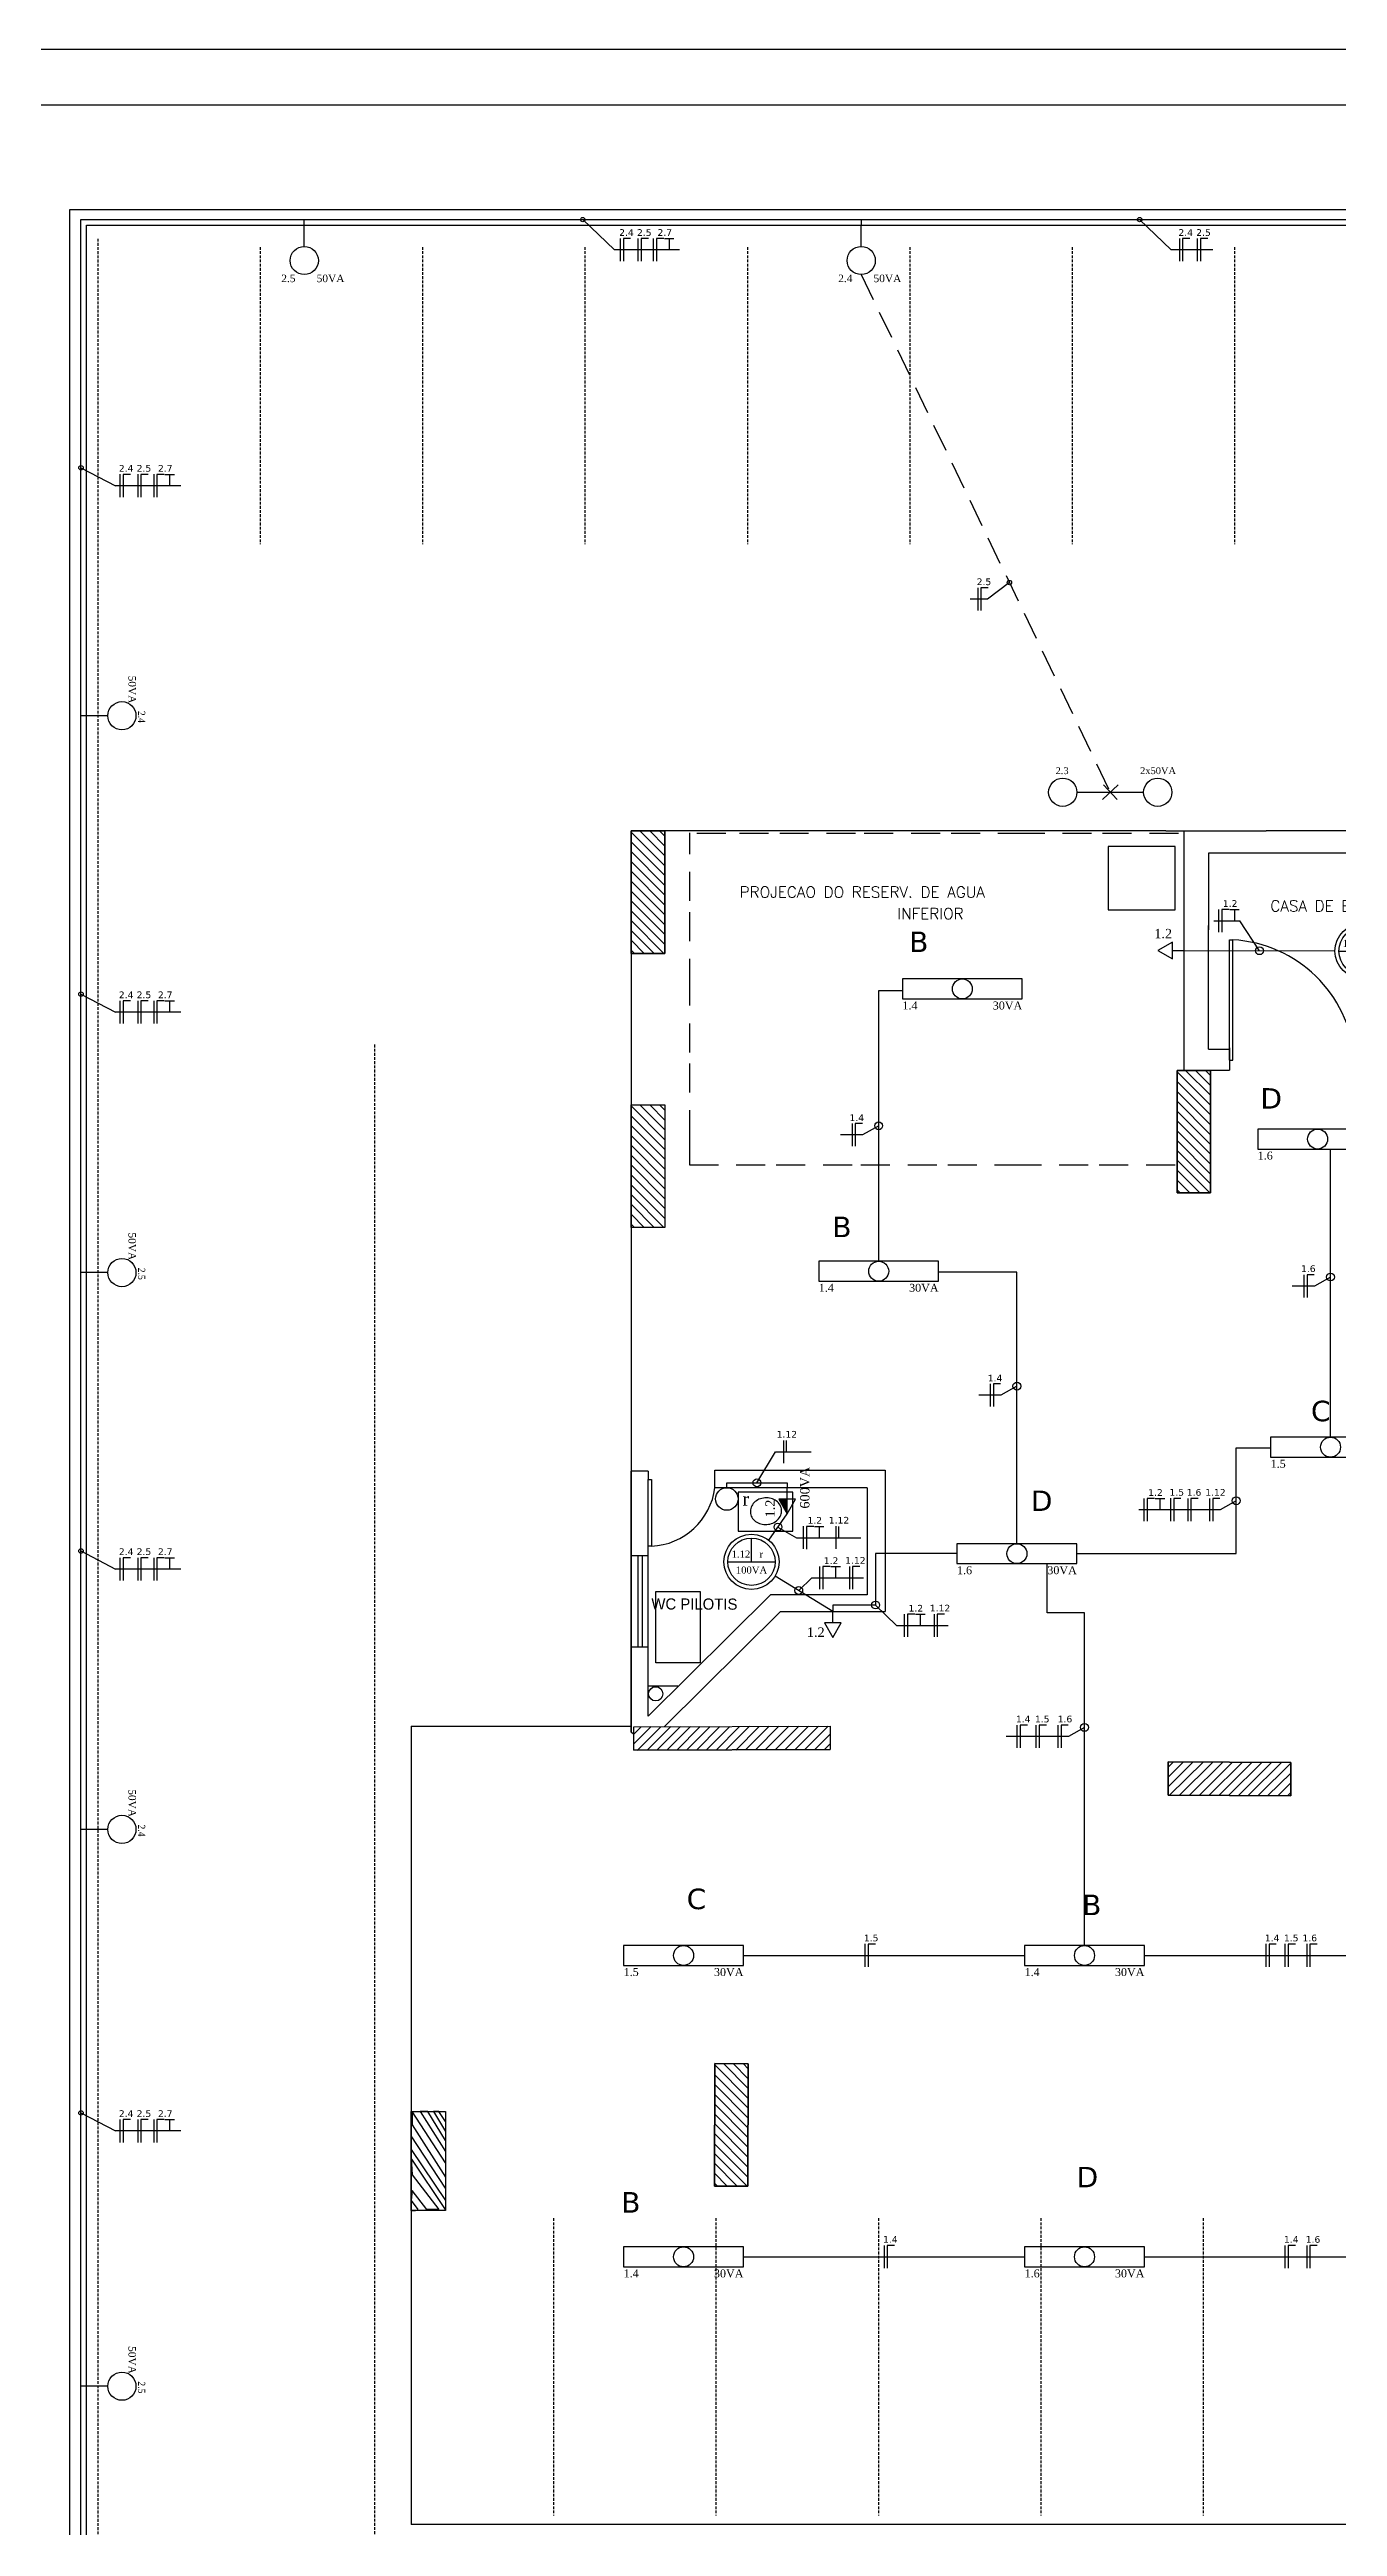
# Model space of a CAD drawing. Extents: x -175055 to -48386, y 10342 to 134050.
# Drawn here: x -79879 to -68316, y 111809 to 134050 of the extents above; entities that cross this region are included whole.
import ezdxf
from ezdxf.enums import TextEntityAlignment as Align

# ---------------------------------------------------------------- set-up
doc = ezdxf.new("R2010")
doc.units = 0
doc.header["$LTSCALE"] = 50
doc.header["$MEASUREMENT"] = 0
doc.linetypes.add('DASHED', pattern=[0.75, 0.5, -0.25])
doc.linetypes.add('HIDDENX2', pattern=[0.75, 0.5, -0.25])
doc.layers.get('0').update_dxf_attribs({"linetype": 'CONTINUOUS'})
for name, color, linetype in [('ABE', 7, 'CONTINUOUS'), ('Eletrodutos', 6, 'CONTINUOUS'), ('Inst. Elétricas', 80, 'CONTINUOUS'), ('SIMBOLOGIA', 1, 'CONTINUOUS')]:
    doc.layers.add(name, color=color, linetype=linetype)
doc.styles.add('JMS1', font='times.ttf')
doc.styles.add('ROMANS', font='romans', dxfattribs={"height": 12})
doc.styles.add('TECHNICLIGHT', font='tel_____.pfb', dxfattribs={"height": 2})

# ---------------------------------------------------------------- blocks, each defined once
blk = doc.blocks.new('*X1')
at = {"color": 0}
for p, q in [((425, 1600.6), (447.4, 1623)), ((425, 1609.4), (438.6, 1623)), ((425, 1618.3), (429.7, 1623)), ((425, 1591.7), (455, 1621.7)), ((425, 1582.9), (455, 1612.9)), ((425, 1574.1), (455, 1604.1)), ((425, 1565.2), (455, 1595.2)), ((425, 1556.4), (455, 1586.4)), ((425, 1547.6), (455, 1577.6)), ((425, 1538.7), (455, 1568.7)), ((425, 1529.9), (455, 1559.9)), ((425, 1521), (455, 1551)), ((425.8, 1513), (455, 1542.2)), ((434.6, 1513), (455, 1533.4)), ((443.5, 1513), (455, 1524.5)), ((452.3, 1513), (455, 1515.7))]:
    blk.add_line(p, q, dxfattribs=at)
blk = doc.blocks.new('*X2')
at = {"color": 0}
for p, q in [((812.5, 716.2), (812.5, 723.5)), ((818.7, 709.9), (818.7, 729.7)), ((825, 703.7), (825, 733.7)), ((831.2, 697.4), (831.2, 727.4)), ((837.5, 691.2), (837.5, 721.2)), ((843.7, 684.9), (843.7, 714.9)), ((850, 678.7), (850, 708.7)), ((856.2, 672.4), (856.2, 702.4)), ((862.5, 666.2), (862.5, 696.2)), ((868.7, 659.9), (868.7, 689.9)), ((875, 653.7), (875, 683.7)), ((881.2, 647.4), (881.2, 677.4)), ((887.5, 641.2), (887.5, 671.2)), ((893.7, 634.9), (893.7, 664.9)), ((900, 628.7), (900, 658.7)), ((906.2, 622.4), (906.2, 652.4)), ((912.5, 616.2), (912.5, 646.2)), ((918.7, 609.9), (918.7, 639.9)), ((925, 603.7), (925, 633.7)), ((931.2, 597.4), (931.2, 627.4)), ((937.5, 599.3), (937.5, 621.2)), ((943.7, 605.5), (943.7, 614.9))]:
    blk.add_line(p, q, dxfattribs=at)
blk = doc.blocks.new('A$C37370DF5')
at = {"linetype": 'Continuous'}
for p, q in [((-126, 0), (126, 0)), ((0, 0), (0, 126))]:
    blk.add_line(p, q, dxfattribs=at)
for radius in [147, 126]:
    blk.add_circle((0, 0), radius, dxfattribs=at)
at = {"linetype": 'Continuous', "style": 'JMS1'}
for tag, p in [('CIRC.', (-56, 41)), ('CMD', (52, 41)), ('POT.', (0, -44))]:
    blk.add_attdef(tag, text='', height=37.5, dxfattribs=at).set_placement(p, align=Align.MIDDLE_CENTER)
blk = doc.blocks.new('A$C04520402')
at = {"layer": 'SIMBOLOGIA', "linetype": 'Continuous'}
blk.add_hatch(color=256, dxfattribs=at).paths.add_polyline_path([(0.097, -0.072), (0.222, 0), (0.097, 0)])
at = {"layer": 'SIMBOLOGIA'}
blk.add_line((0.097, 0), (0, 0), dxfattribs=at)
at = {"layer": 'SIMBOLOGIA', "linetype": 'Continuous'}
blk.add_line((0.222, 0), (0.097, 0), dxfattribs=at)
at = {"layer": 'SIMBOLOGIA'}
blk.add_lwpolyline([(0.222, 0), (0.097, 0.072), (0.097, -0.072)], close=True, dxfattribs=at)
at = {"layer": 'SIMBOLOGIA', "linetype": 'Continuous', "style": 'JMS1'}
blk.add_attdef('POT', text='', height=0.08, dxfattribs=at).set_placement((0.177, 0.11), align=Align.MIDDLE_LEFT)
blk.add_attdef('CIRC.', (0.177, -0.145), '', height=0.08, dxfattribs=at)
blk = doc.blocks.new('A$C6210122E')
at = {"linetype": 'Continuous'}
blk.add_lwpolyline([(-300, -50), (300, -50), (300, 50), (-300, 50)], close=True, dxfattribs=at)
blk.add_circle((0, 0), 50, dxfattribs=at)
at = {"linetype": 'Continuous', "style": 'JMS1'}
for tag, p in [('CMD', (300, 83)), ('POT.', (300, -83))]:
    blk.add_attdef(tag, text='', height=40, dxfattribs=at).set_placement(p, align=Align.MIDDLE_RIGHT)
blk.add_attdef('CIRC.', text='', height=40, dxfattribs=at).set_placement((-300, -83), align=Align.MIDDLE_LEFT)
blk = doc.blocks.new('A$C7A1A14DC')
at = {"layer": 'SIMBOLOGIA'}
blk.add_line((0.097, 0), (0, 0), dxfattribs=at)
blk.add_lwpolyline([(0.222, 0), (0.097, 0.072), (0.097, -0.072)], close=True, dxfattribs=at)
at = {"layer": 'SIMBOLOGIA', "linetype": 'Continuous', "style": 'JMS1'}
blk.add_attdef('POT', text='', height=0.08, dxfattribs=at).set_placement((0.177, 0.11), align=Align.MIDDLE_LEFT)
blk.add_attdef('CIRC.', (0.177, -0.145), '', height=0.08, dxfattribs=at)
blk = doc.blocks.new('A$C2AD67FED')
at = {"layer": 'SIMBOLOGIA', "linetype": 'Continuous'}
blk.add_circle((60, 0), 60, dxfattribs=at)
at = {"layer": 'SIMBOLOGIA', "linetype": 'Continuous', "style": 'JMS1'}
blk.add_attdef('CIRC.1', text='', height=70, dxfattribs=at).set_placement((144, 0), align=Align.MIDDLE_LEFT)
blk = doc.blocks.new('FASE')
at = {"layer": 'Inst. Elétricas'}
blk.add_line((-21, 104), (-21, -100), dxfattribs=at)
blk = doc.blocks.new('NEUTRO')
at = {"layer": 'Inst. Elétricas'}
blk.add_lwpolyline([(66, 41), (1, 41), (1, -163)], dxfattribs=at)
blk = doc.blocks.new('TERRA')
at = {"layer": 'Inst. Elétricas'}
for p, q in [((15, 22), (101, 22)), ((58, 22), (58, -80))]:
    blk.add_line(p, q, dxfattribs=at)
blk = doc.blocks.new('A$C7BD834D8')
blk.add_line((112, 0), (0, 0))
blk.add_circle((188, 0), 75)
at = {"linetype": 'Continuous', "style": 'JMS1'}
for tag, p in [('POT.', (263, 66)), ('CIRC.', (263, -47))]:
    blk.add_attdef(tag, text='', height=40, dxfattribs=at).set_placement(p, align=Align.MIDDLE_LEFT)
blk.add_attdef('CMD', text='', height=40, dxfattribs=at).set_placement((188, -104), align=Align.MIDDLE_CENTER)

msp = doc.modelspace()

# ---------------------------------------------------------------- linework, layer by layer
for p, q in [((-75092, 132523), (-74808, 132251)), ((-70092, 132523), (-69808, 132251)), ((-74222, 132251), (-74808, 132251)), ((-69436, 132251), (-69808, 132251)), ((-79597, 130295), (-79287, 130133)), ((-78701, 130133), (-79287, 130133)), ((-71261, 129264), (-71458, 129115)), ((-71458, 129115), (-71613, 129115)), ((-69425, 126226), (-69192, 126226)), ((-69016, 125958), (-69192, 126226)), ((-79597, 125568), (-79287, 125406)), ((-78701, 125406), (-79287, 125406)), ((-72435, 124386), (-72579, 124304)), ((-72579, 124304), (-72778, 124304)), ((-68378, 123028), (-68523, 122947)), ((-68523, 122947), (-68722, 122947)), ((-71339, 121967), (-71537, 121967)), ((-71194, 122048), (-71339, 121967)), ((-73528, 121180), (-73360, 121459)), ((-73360, 121459), (-73042, 121459)), ((-69225, 121019), (-69370, 120938)), ((-73339, 120783), (-73174, 120687)), ((-69370, 120938), (-70099, 120938)), ((-79597, 120568), (-79287, 120406)), ((-73174, 120687), (-72594, 120687)), ((-78701, 120406), (-79287, 120406)), ((-73153, 120213), (-73036, 120326)), ((-73036, 120326), (-72571, 120326)), ((-72463, 120083), (-72276, 119898)), ((-72276, 119898), (-71810, 119898)), ((-70732, 118902), (-71291, 118902)), ((-70587, 118984), (-70732, 118902)), ((-79597, 115522), (-79287, 115360)), ((-78701, 115360), (-79287, 115360))]:
    msp.add_line(p, q)
at = {"color": 4}
for centre, radius in [((-75092, 132523), 19.8), ((-70092, 132523), 19.8), ((-79597, 130295), 19.8), ((-71261, 129264), 19.8), ((-69016, 125958), 35.3), ((-79597, 125568), 19.8), ((-72435, 124386), 35.3), ((-68378, 123028), 35.3), ((-71194, 122048), 35.3), ((-73528, 121180), 35.3), ((-69225, 121019), 35.3), ((-73339, 120783), 35.3), ((-79597, 120568), 19.8), ((-73153, 120213), 35.3), ((-72463, 120083), 35.3), ((-70587, 118984), 35.3), ((-79597, 115522), 19.8)]:
    msp.add_circle(centre, radius, dxfattribs=at)
at = {"layer": 'ABE', "color": 0}
msp.add_line((-48386, 134050), (-97707, 134050), dxfattribs=at)
at = {"layer": 'ABE', "color": 7}
for p, q in [((-48886, 133550), (-96457, 133550)), ((-79697, 104293), (-79697, 132613)), ((-79697, 132613), (-63298, 132613)), ((-79547, 132473), (-63298, 132473)), ((-79547, 104293), (-79547, 132473)), ((-73006, 127034), (-74656, 127034)), ((-74656, 127034), (-74356, 127034)), ((-74656, 127034), (-74356, 127034)), ((-74356, 127034), (-74656, 127034)), ((-74656, 127034), (-74356, 127034)), ((-74656, 125934), (-74656, 127034)), ((-74656, 125934), (-74656, 127034)), ((-74656, 127034), (-74656, 125934)), ((-74656, 125934), (-74656, 127034)), ((-74356, 127034), (-74356, 125934)), ((-74356, 127034), (-74356, 125934)), ((-74356, 125934), (-74356, 127034)), ((-74356, 127034), (-74356, 125934)), ((-74134, 127016), (-74134, 126825)), ((-74068, 127015), (-73808, 127015)), ((-73684, 127015), (-73424, 127015)), ((-73324, 127015), (-73064, 127015)), ((-72856, 127034), (-73006, 127034)), ((-72904, 127015), (-72644, 127015)), ((-72056, 127034), (-72856, 127034)), ((-72564, 127015), (-72304, 127015)), ((-72144, 127015), (-71884, 127015)), ((-70856, 127034), (-72056, 127034)), ((-71784, 127015), (-71524, 127015)), ((-71364, 127015), (-71104, 127015)), ((-71204, 127015), (-70944, 127015)), ((-69856, 127034), (-70856, 127034)), ((-70784, 127015), (-70524, 127015)), ((-70424, 127015), (-70164, 127015)), ((-70004, 127015), (-69744, 127015)), ((-69856, 127034), (-68956, 127034)), ((-69694, 127034), (-69694, 124885)), ((-66706, 127034), (-68956, 127034)), ((-69474, 126835), (-69474, 126145)), ((-66706, 126835), (-69474, 126835)), ((-74134, 126665), (-74134, 126405)), ((-74134, 126305), (-74134, 126045)), ((-69474, 125075), (-69474, 126185)), ((-74356, 125934), (-74656, 125934)), ((-74356, 125934), (-74656, 125934)), ((-74656, 125934), (-74356, 125934)), ((-74356, 125934), (-74656, 125934)), ((-74656, 125934), (-74656, 118941)), ((-69284, 126055), (-69254, 126055)), ((-69284, 124975), (-69284, 126055)), ((-69254, 124975), (-69254, 126055)), ((-74134, 125885), (-74134, 125625)), ((-74134, 125725), (-74134, 125465)), ((-74134, 125305), (-74134, 125045)), ((-69474, 125075), (-69284, 125075)), ((-69284, 125085), (-69284, 124885)), ((-74134, 124945), (-74134, 124685)), ((-69756, 124734), (-69756, 124884)), ((-69756, 124884), (-69456, 124884)), ((-69756, 124884), (-69456, 124884)), ((-69756, 123784), (-69756, 124884)), ((-69756, 123784), (-69756, 124884)), ((-69474, 124885), (-69284, 124885)), ((-69456, 124884), (-69456, 123784)), ((-69456, 124884), (-69456, 123784)), ((-69284, 124975), (-69254, 124975)), ((-74134, 124525), (-74134, 124265)), ((-74134, 124265), (-74134, 124035)), ((-74356, 124085), (-74356, 123475)), ((-74134, 124035), (-73874, 124035)), ((-73714, 124035), (-73454, 124035)), ((-73354, 124035), (-73094, 124035)), ((-72934, 124035), (-72674, 124035)), ((-72594, 124035), (-72334, 124035)), ((-72174, 124035), (-71914, 124035)), ((-71814, 124035), (-71554, 124035)), ((-71394, 124035), (-71134, 124035)), ((-71234, 124035), (-70974, 124035)), ((-70814, 124035), (-70554, 124035)), ((-70454, 124035), (-70194, 124035)), ((-70034, 124035), (-69774, 124035)), ((-69456, 123784), (-69756, 123784)), ((-69456, 123784), (-69756, 123784)), ((-74506, 121286), (-74656, 121286)), ((-74656, 118941), (-74656, 121286)), ((-74506, 121286), (-74506, 121211)), ((-73906, 121295), (-72377, 121295)), ((-73906, 121136), (-73906, 121295)), ((-72377, 121295), (-72377, 120025)), ((-74506, 119086), (-74506, 121136)), ((-72537, 121136), (-73906, 121136)), ((-72537, 121135), (-72537, 120175)), ((-74506, 120524), (-74656, 120524)), ((-74598, 120524), (-74598, 119704)), ((-74558, 120524), (-74558, 119704)), ((-74506, 119086), (-73407, 120175)), ((-72537, 120175), (-73407, 120175)), ((-74359, 118991), (-73316, 120025)), ((-73316, 120025), (-72377, 120025)), ((-74506, 119704), (-74656, 119704)), ((-74237, 119355), (-74507, 119355)), ((-76633, 118995), (-74656, 118995)), ((-76633, 118995), (-76633, 111826)), ((-74634, 118990), (-72872, 118996)), ((-74634, 118990), (-72872, 118996)), ((-74634, 118920), (-74656, 118941)), ((-74634, 118778), (-72872, 118784)), ((-72872, 118784), (-74634, 118778)), ((-69836, 118374), (-69835, 118674)), ((-69836, 118374), (-69835, 118674)), ((-69836, 118374), (-69835, 118674)), ((-69836, 118449), (-69835, 118599)), ((-69835, 118674), (-68735, 118670)), ((-69835, 118674), (-68735, 118670)), ((-69835, 118674), (-68735, 118670)), ((-68735, 118670), (-68736, 118370)), ((-68735, 118670), (-68736, 118370)), ((-68735, 118670), (-68736, 118370)), ((-68736, 118370), (-69836, 118374)), ((-68736, 118370), (-69836, 118374)), ((-68736, 118370), (-69836, 118374)), ((-73910, 114865), (-73906, 115965)), ((-73910, 114865), (-73906, 115965)), ((-73910, 114865), (-73906, 115965)), ((-73910, 114865), (-73906, 115965)), ((-73910, 114865), (-73906, 115965)), ((-73910, 114865), (-73906, 115965)), ((-73906, 115965), (-73606, 115964)), ((-73906, 115965), (-73606, 115964)), ((-73906, 115965), (-73606, 115964)), ((-73906, 115965), (-73606, 115964)), ((-73906, 115965), (-73606, 115964)), ((-73906, 115965), (-73606, 115964)), ((-73606, 115964), (-73610, 114864)), ((-73606, 115964), (-73610, 114864)), ((-73606, 115964), (-73610, 114864)), ((-73606, 115964), (-73610, 114864)), ((-73606, 115964), (-73610, 114864)), ((-73606, 115964), (-73610, 114864)), ((-76623, 115535), (-76623, 115415)), ((-76323, 115075), (-76623, 115535)), ((-76553, 115535), (-76323, 115175)), ((-76483, 115535), (-76553, 115535)), ((-76323, 115275), (-76483, 115535)), ((-76433, 115535), (-76323, 115355)), ((-76383, 115535), (-76433, 115535)), ((-76323, 115445), (-76383, 115535)), ((-76633, 115315), (-76633, 115195)), ((-76323, 114845), (-76633, 115315)), ((-76623, 115415), (-76323, 114945)), ((-76323, 115355), (-76323, 115275)), ((-76633, 115195), (-76323, 114735)), ((-76633, 115115), (-76623, 114965)), ((-76323, 114655), (-76633, 115115)), ((-76323, 115175), (-76323, 115075)), ((-76623, 114825), (-76633, 114735)), ((-76623, 114965), (-76383, 114655)), ((-76493, 114655), (-76623, 114825)), ((-76323, 114945), (-76323, 114845)), ((-73610, 114864), (-73910, 114865)), ((-73610, 114864), (-73910, 114865)), ((-73610, 114864), (-73910, 114865)), ((-73610, 114864), (-73910, 114865)), ((-73610, 114864), (-73910, 114865)), ((-73610, 114864), (-73910, 114865)), ((-73835, 114865), (-73685, 114864)), ((-73835, 114865), (-73685, 114864)), ((-76633, 114735), (-76573, 114655)), ((-76633, 114645), (-76593, 114645)), ((-76383, 114655), (-76493, 114655)), ((-76323, 114735), (-76323, 114655)), ((-65124, 111826), (-76633, 111826))]:
    msp.add_line(p, q, dxfattribs=at)
at = {"layer": 'ABE', "color": 7, "linetype": 'HIDDENX2'}
for p, q in [((-79446, 132351), (-79446, 110056)), ((-77988, 132277), (-77988, 129608)), ((-76530, 132277), (-76530, 129608)), ((-75072, 132277), (-75072, 129608)), ((-73614, 132277), (-73614, 129608)), ((-72156, 132277), (-72156, 129608)), ((-70698, 132277), (-70698, 129608)), ((-69239, 132277), (-69239, 129608)), ((-76958, 111628), (-76958, 125121)), ((-75354, 114577), (-75354, 111908)), ((-73896, 114577), (-73896, 111908)), ((-72437, 114577), (-72437, 111908)), ((-70979, 114577), (-70979, 111908)), ((-69521, 114577), (-69521, 111908))]:
    msp.add_line(p, q, dxfattribs=at)
at = {"layer": 'ABE', "color": 7}
for points in [[(-74656, 127034), (-74356, 127034), (-74356, 125934), (-74656, 125934)], [(-70374, 126895), (-70374, 126325), (-69774, 126325), (-69774, 126895)], [(-69456, 123784), (-69456, 124884), (-69756, 124884), (-69756, 123784)], [(-69756, 124884), (-69456, 124884), (-69456, 123784), (-69756, 123784)], [(-69756, 124884), (-69456, 124884), (-69456, 123784), (-69756, 123784)], [(-74656, 124574), (-74356, 124574), (-74356, 123474), (-74656, 123474)], [(-74506, 121211), (-74476, 121211), (-74476, 120611), (-74506, 120611)], [(-73697, 121095), (-73697, 120745), (-73207, 120745), (-73207, 121095)], [(-74437, 119565), (-74437, 120205), (-74037, 120205), (-74037, 119565)], [(-74634, 118778), (-74634, 118990), (-72872, 118996), (-72872, 118784)], [(-68735, 118670), (-69835, 118674), (-69836, 118374), (-68736, 118370)], [(-69836, 118374), (-69835, 118674), (-68735, 118670), (-68736, 118370)], [(-73610, 114864), (-73606, 115964), (-73906, 115965), (-73910, 114865)], [(-73906, 115965), (-73606, 115964), (-73610, 114864), (-73910, 114865)], [(-73610, 114864), (-73606, 115964), (-73906, 115965), (-73910, 114865)], [(-73906, 115965), (-73606, 115964), (-73610, 114864), (-73910, 114865)], [(-76633, 114645), (-76633, 115535), (-76323, 115535), (-76323, 114645)]]:
    msp.add_lwpolyline(points, close=True, dxfattribs=at)
msp.add_lwpolyline([(-73307, 120935, 0.113269), (-73321, 120980, 0.103435), (-73354, 121017, 0.092012), (-73401, 121040, 0.085295), (-73456, 121045, 0.085295), (-73510, 121032, 0.092012), (-73552, 121003, 0.103435), (-73580, 120961, 0.113269), (-73587, 120915, 0.113269), (-73574, 120871, 0.103435), (-73540, 120834, 0.092012), (-73494, 120811, 0.085295), (-73439, 120806, 0.085295), (-73385, 120819, 0.092012), (-73342, 120848, 0.103435), (-73314, 120890, 0.113269)], format="xyb", close=True, dxfattribs=at)
msp.add_circle((-74437, 119285), 64, dxfattribs=at)
for centre, radius, start, end in [((-69319, 124899), 1159, 4.7898, 86.809), ((-74501, 121211), 600, 272.4226, 352.8709)]:
    msp.add_arc(centre, radius, start, end, dxfattribs=at)
at = {"layer": 'Eletrodutos'}
for p, q in [((-79597, 128068), (-79597, 132523)), ((-79597, 132523), (-77592, 132523)), ((-77592, 132473), (-77592, 132523)), ((-77592, 132523), (-72592, 132523)), ((-72592, 132523), (-72592, 132473)), ((-72592, 132523), (-67592, 132523)), ((-79547, 128068), (-79597, 128068)), ((-79597, 123068), (-79597, 128068)), ((-69694, 125960), (-68338, 125956)), ((-72435, 123170), (-72435, 125602)), ((-72435, 125602), (-72221, 125602)), ((-68378, 121589), (-68378, 124178)), ((-79547, 123068), (-79597, 123068)), ((-79597, 118068), (-79597, 123068)), ((-71194, 123072), (-71897, 123072)), ((-71194, 120633), (-71194, 123072)), ((-69225, 120544), (-69225, 121495)), ((-69225, 121495), (-68916, 121495)), ((-73799, 121136), (-73799, 121180)), ((-73799, 121180), (-73257, 121180)), ((-73257, 121180), (-73257, 121135)), ((-73421, 120664), (-73257, 120901)), ((-72847, 120025), (-73365, 120342)), ((-71732, 120544), (-72463, 120544)), ((-72463, 120544), (-72463, 120083)), ((-70922, 120013), (-70922, 120454)), ((-70656, 120544), (-69225, 120544)), ((-72463, 120083), (-72847, 120083)), ((-72847, 120083), (-72847, 120025)), ((-70587, 120013), (-70922, 120013)), ((-70587, 117026), (-70587, 120013)), ((-79547, 118068), (-79597, 118068)), ((-79597, 113068), (-79597, 118068)), ((-73649, 116936), (-71125, 116936)), ((-70049, 116936), (-67525, 116936)), ((-73649, 114230), (-71125, 114230)), ((-70049, 114230), (-67525, 114230)), ((-79547, 113068), (-79597, 113068)), ((-79597, 108068), (-79597, 113068))]:
    msp.add_line(p, q, dxfattribs=at)
at = {"layer": 'Eletrodutos', "linetype": 'DASHED', "ltscale": 10}
msp.add_line((-72592, 132030), (-70356, 127381), dxfattribs=at)
at = {"layer": 'Inst. Elétricas'}
for points in [[(-73265, 121560), (-73265, 121560), (-73265, 121458)], [(-72797, 120789), (-72797, 120789), (-72797, 120687)]]:
    msp.add_lwpolyline(points, dxfattribs=at)
at = {"layer": 'SIMBOLOGIA'}
for p, q in [((-70285, 127447), (-70426, 127315)), ((-70418, 127447), (-70293, 127315)), ((-70656, 127381), (-70056, 127381))]:
    msp.add_line(p, q, dxfattribs=at)
for centre in [(-70782, 127381), (-69929, 127381)]:
    msp.add_circle(centre, 127, dxfattribs=at)

# ---------------------------------------------------------------- block references
at = {"color": 7, "true_color": 0xffffff}
for name, p in [('FASE', (-74735, 132249)), ('NEUTRO', (-74728, 132312)), ('FASE', (-74575, 132249)), ('NEUTRO', (-74568, 132312)), ('FASE', (-74438, 132249)), ('NEUTRO', (-74431, 132312)), ('TERRA', (-74374, 132331)), ('FASE', (-69714, 132249)), ('NEUTRO', (-69707, 132312)), ('FASE', (-69554, 132249)), ('NEUTRO', (-69547, 132312)), ('FASE', (-79227, 130132)), ('NEUTRO', (-79220, 130194)), ('FASE', (-79067, 130132)), ('NEUTRO', (-79060, 130194)), ('FASE', (-78923, 130132)), ('NEUTRO', (-78916, 130194)), ('TERRA', (-78859, 130213)), ('FASE', (-71525, 129113)), ('NEUTRO', (-71518, 129176)), ('FASE', (-69362, 126225)), ('NEUTRO', (-69355, 126287)), ('TERRA', (-69298, 126306)), ('FASE', (-79227, 125404)), ('NEUTRO', (-79220, 125467)), ('FASE', (-79067, 125404)), ('NEUTRO', (-79060, 125467)), ('FASE', (-78923, 125404)), ('NEUTRO', (-78916, 125467)), ('TERRA', (-78859, 125486)), ('FASE', (-72653, 124303)), ('NEUTRO', (-72646, 124365)), ('FASE', (-68597, 122945)), ('NEUTRO', (-68590, 123007)), ('FASE', (-71413, 121965)), ('NEUTRO', (-71406, 122027)), ('FASE', (-73268, 121457)), ('FASE', (-70032, 120936)), ('NEUTRO', (-70025, 120999)), ('TERRA', (-69968, 121018)), ('FASE', (-69794, 120937)), ('NEUTRO', (-69787, 120999)), ('FASE', (-69639, 120936)), ('NEUTRO', (-69632, 120999)), ('FASE', (-69444, 120936)), ('NEUTRO', (-69437, 120999)), ('FASE', (-73091, 120686)), ('NEUTRO', (-73084, 120748)), ('TERRA', (-73027, 120767)), ('FASE', (-72800, 120686)), ('FASE', (-79227, 120404)), ('NEUTRO', (-79220, 120467)), ('FASE', (-79067, 120404)), ('NEUTRO', (-79060, 120467)), ('FASE', (-78923, 120404)), ('NEUTRO', (-78916, 120467)), ('TERRA', (-78859, 120486)), ('FASE', (-72944, 120324)), ('NEUTRO', (-72937, 120387)), ('TERRA', (-72880, 120406)), ('FASE', (-72677, 120325)), ('NEUTRO', (-72670, 120387)), ('FASE', (-72184, 119896)), ('NEUTRO', (-72177, 119959)), ('TERRA', (-72120, 119978)), ('FASE', (-71917, 119897)), ('NEUTRO', (-71910, 119959)), ('FASE', (-71173, 118901)), ('NEUTRO', (-71166, 118963)), ('FASE', (-71002, 118901)), ('NEUTRO', (-70995, 118963)), ('FASE', (-70806, 118901)), ('NEUTRO', (-70799, 118963)), ('FASE', (-72538, 116935)), ('NEUTRO', (-72531, 116997)), ('FASE', (-68938, 116935)), ('NEUTRO', (-68931, 116997)), ('FASE', (-68766, 116935)), ('NEUTRO', (-68759, 116997)), ('FASE', (-68571, 116935)), ('NEUTRO', (-68564, 116997)), ('FASE', (-79227, 115358)), ('NEUTRO', (-79220, 115421)), ('FASE', (-79067, 115358)), ('NEUTRO', (-79060, 115421)), ('FASE', (-78923, 115358)), ('NEUTRO', (-78916, 115421)), ('TERRA', (-78859, 115440)), ('FASE', (-72366, 114228)), ('NEUTRO', (-72359, 114291)), ('FASE', (-68766, 114228)), ('NEUTRO', (-68759, 114291)), ('FASE', (-68571, 114228)), ('NEUTRO', (-68564, 114291))]:
    msp.add_blockref(name, p, dxfattribs=at)
at = {"color": 1, "linetype": 'Continuous'}
ref = msp.add_blockref('A$C7A1A14DC', (-69694, 125960), dxfattribs=dict(at, xscale=1054.6875, yscale=1054.6875, zscale=1054.6875, rotation=180))
ref.add_attrib('CIRC.', '1.2', dxfattribs={"linetype": 'Continuous', "height": 84.4, "style": 'JMS1'}).set_placement((-69881, 126112), align=Align.MIDDLE_CENTER)
ref = msp.add_blockref('A$C04520402', (-73257, 121135), dxfattribs=dict(at, xscale=1054.6875, yscale=1054.6875, zscale=1054.6875, rotation=270))
ref.add_attrib('POT', '600VA', dxfattribs={"linetype": 'Continuous', "height": 84.4, "rotation": 90, "style": 'JMS1'}).set_placement((-73141, 120949), align=Align.TOP_LEFT)
ref.add_attrib('CIRC.', '1.2', dxfattribs={"linetype": 'Continuous', "height": 84.4, "rotation": 90, "style": 'JMS1'}).set_placement((-73410, 120949), align=Align.MIDDLE_CENTER)
ref = msp.add_blockref('A$C7A1A14DC', (-72847, 120025), dxfattribs=dict(at, xscale=1054.6875, yscale=1054.6875, zscale=1054.6875, rotation=269.9999999999999))
ref.add_attrib('CIRC.', '1.2', dxfattribs={"linetype": 'Continuous', "height": 84.4, "style": 'JMS1'}).set_placement((-73000, 119839), align=Align.MIDDLE_CENTER)
at = {"layer": 'ABE', "color": 7, "xscale": -10, "yscale": 10, "zscale": 10}
for p in [(-70105, 110804), (-65205, 108654), (-70105, 108344)]:
    msp.add_blockref('*X1', p, dxfattribs=at)
for name, p, rotation in [('*X2', (-72204, 107977), 315.2007823165618), ('*X1', (-53590, 122866), 89.7941719791912), ('*X1', (-69412, 99720), 359.8001409608752), ('*X1', (-69412, 99720), 359.8001409608752)]:
    msp.add_blockref(name, p, dxfattribs=dict(at, rotation=rotation))
at = {"layer": 'SIMBOLOGIA'}
ref = msp.add_blockref('A$C7BD834D8', (-77592, 132473), dxfattribs=dict(at, xscale=1.6875, yscale=1.6875, zscale=1.6875, rotation=270))
ref.add_attrib('POT.', '50VA', dxfattribs={"layer": '0', "linetype": 'Continuous', "height": 67.5, "style": 'JMS1'}).set_placement((-77481, 132029), align=Align.TOP_LEFT)
ref.add_attrib('CIRC.', '2.5', dxfattribs={"layer": '0', "linetype": 'Continuous', "height": 67.5, "style": 'JMS1'}).set_placement((-77671, 132029), align=Align.TOP_RIGHT)
ref = msp.add_blockref('A$C7BD834D8', (-72592, 132473), dxfattribs=dict(at, xscale=1.6875, yscale=1.6875, zscale=1.6875, rotation=270))
ref.add_attrib('POT.', '50VA', dxfattribs={"layer": '0', "linetype": 'Continuous', "height": 67.5, "style": 'JMS1'}).set_placement((-72481, 132029), align=Align.TOP_LEFT)
ref.add_attrib('CIRC.', '2.4', dxfattribs={"layer": '0', "linetype": 'Continuous', "height": 67.5, "style": 'JMS1'}).set_placement((-72671, 132029), align=Align.TOP_RIGHT)
ref = msp.add_blockref('A$C7BD834D8', (-79547, 128068), dxfattribs=dict(at, xscale=1.6875, yscale=1.6875, zscale=1.6875))
ref.add_attrib('POT.', '50VA', dxfattribs={"layer": '0', "linetype": 'Continuous', "height": 67.5, "rotation": 270, "style": 'JMS1'}).set_placement((-79103, 128179), align=Align.TOP_RIGHT)
ref.add_attrib('CIRC.', '2.4', dxfattribs={"layer": '0', "linetype": 'Continuous', "height": 63.4, "rotation": 270, "style": 'JMS1', "width": 0.910249}).set_placement((-79103, 128112), align=Align.BOTTOM_LEFT)
at = {"layer": 'SIMBOLOGIA', "xscale": 1.6875, "yscale": 1.6875, "zscale": 1.6875}
for p, values in [((-68090, 125955), {'POT.': '100VA', 'CIRC.': '1.12', 'CMD': 'o'}), ((-73577, 120471), {'POT.': '100VA', 'CIRC.': '1.12', 'CMD': 'r'})]:
    msp.add_blockref('A$C37370DF5', p, dxfattribs=at).add_auto_attribs(values)
at = {"layer": 'SIMBOLOGIA', "linetype": 'Continuous', "xscale": 1.792968750931323, "yscale": 1.792968716472387, "zscale": 1.792968750931323}
for p, values in [((-71684, 125615), {'POT.': '30VA', 'CIRC.': '1.4'}), ((-68494, 124267), {'POT.': '30VA', 'CIRC.': '1.6'}), ((-72435, 123080), {'POT.': '30VA', 'CIRC.': '1.4'}), ((-68378, 121500), {'POT.': '30VA', 'CIRC.': '1.5'}), ((-71194, 120544), {'POT.': '30VA', 'CIRC.': '1.6'}), ((-74187, 116936), {'POT.': '30VA', 'CIRC.': '1.5'}), ((-70587, 116936), {'POT.': '30VA', 'CIRC.': '1.4'}), ((-74187, 114230), {'POT.': '30VA', 'CIRC.': '1.4'}), ((-70587, 114230), {'POT.': '30VA', 'CIRC.': '1.6'})]:
    msp.add_blockref('A$C6210122E', p, dxfattribs=at).add_auto_attribs(values)
at = {"layer": 'SIMBOLOGIA'}
ref = msp.add_blockref('A$C7BD834D8', (-79547, 123068), dxfattribs=dict(at, xscale=1.6875, yscale=1.6875, zscale=1.6875))
ref.add_attrib('POT.', '50VA', dxfattribs={"layer": '0', "linetype": 'Continuous', "height": 67.5, "rotation": 270, "style": 'JMS1'}).set_placement((-79103, 123179), align=Align.TOP_RIGHT)
ref.add_attrib('CIRC.', '2.5', dxfattribs={"layer": '0', "linetype": 'Continuous', "height": 63.4, "rotation": 270, "style": 'JMS1', "width": 0.910249}).set_placement((-79103, 123112), align=Align.BOTTOM_LEFT)
at = {"layer": 'SIMBOLOGIA', "linetype": 'Continuous'}
ref = msp.add_blockref('A$C2AD67FED', (-73900, 121035), dxfattribs=dict(at, xscale=1.687500000931323, yscale=1.687499983236194, zscale=1.687500000931323))
ref.add_attrib('CIRC.1', 'r', dxfattribs={"layer": '0', "linetype": 'Continuous', "height": 118, "style": 'JMS1'}).set_placement((-73658, 121035), align=Align.MIDDLE_LEFT)
at = {"layer": 'SIMBOLOGIA'}
ref = msp.add_blockref('A$C7BD834D8', (-79547, 118068), dxfattribs=dict(at, xscale=1.6875, yscale=1.6875, zscale=1.6875))
ref.add_attrib('POT.', '50VA', dxfattribs={"layer": '0', "linetype": 'Continuous', "height": 67.5, "rotation": 270, "style": 'JMS1'}).set_placement((-79103, 118179), align=Align.TOP_RIGHT)
ref.add_attrib('CIRC.', '2.4', dxfattribs={"layer": '0', "linetype": 'Continuous', "height": 63.4, "rotation": 270, "style": 'JMS1', "width": 0.910249}).set_placement((-79103, 118112), align=Align.BOTTOM_LEFT)
ref = msp.add_blockref('A$C7BD834D8', (-79547, 113068), dxfattribs=dict(at, xscale=1.6875, yscale=1.6875, zscale=1.6875))
ref.add_attrib('POT.', '50VA', dxfattribs={"layer": '0', "linetype": 'Continuous', "height": 67.5, "rotation": 270, "style": 'JMS1'}).set_placement((-79103, 113179), align=Align.TOP_RIGHT)
ref.add_attrib('CIRC.', '2.5', dxfattribs={"layer": '0', "linetype": 'Continuous', "height": 63.4, "rotation": 270, "style": 'JMS1', "width": 0.910249}).set_placement((-79103, 113112), align=Align.BOTTOM_LEFT)

# ---------------------------------------------------------------- texts
at = {"color": 7, "char_height": 60, "attachment_point": 1, "style": 'TECHNICLIGHT'}
for s, insert in [('{\\fVerdana|b0|i0|c0|p34;2.7}', (-74421, 132437)), ('{\\fVerdana|b0|i0|c0|p34;2.7}', (-78906, 130319)), ('{\\fVerdana|b0|i0|c0|p34;1.2}', (-69345, 126412)), ('{\\fVerdana|b0|i0|c0|p34;2.7}', (-78906, 125592)), ('{\\fVerdana|b0|i0|c0|p34;1.2}', (-70015, 121123)), ('{\\fVerdana|b0|i0|c0|p34;1.2}', (-73074, 120873)), ('{\\fVerdana|b0|i0|c0|p34;2.7}', (-78906, 120592)), ('{\\fVerdana|b0|i0|c0|p34;1.2}', (-72928, 120511)), ('{\\fVerdana|b0|i0|c0|p34;1.2}', (-72167, 120084)), ('{\\fVerdana|b0|i0|c0|p34;2.7}', (-78906, 115546))]:
    msp.add_mtext_dynamic_manual_height_columns(s, width=123, gutter_width=10, heights=[0], dxfattribs=dict(at, insert=insert))
at = {"layer": 'ABE', "color": 7, "style": 'ROMANS'}
for s, p in [('PROJECAO DO RESERV. DE AGUA', (-73684, 126435)), ('                   INFERIOR', (-73684, 126241)), ('CASA DE BOMBAS', (-68919, 126310))]:
    msp.add_text(s, height=100, dxfattribs=at).set_placement(p)
at = {"layer": 'ABE', "color": 7}
msp.add_text('WC PILOTIS', height=100, rotation=359.8297, dxfattribs=at).set_placement((-74476, 120043))
at = {"layer": 'Eletrodutos', "char_height": 183.89, "attachment_point": 1, "style": 'TECHNICLIGHT'}
for s, width, heights, insert in [('{\\fVerdana|b0|i0|c0|p34;\\C41;\\c5369588;B}', 660.23, [0], (-72162, 126130)), ('{\\fVerdana|b0|i0|c0|p34;\\C41;\\c5369588;D}', 213.83, [0], (-69008, 124724)), ('{\\fVerdana|b0|i0|c0|p34;\\C41;\\c5369588;B}', 660.23, [0], (-72852, 123570)), ('{\\fVerdana|b0|i0|c0|p34;\\C41;\\c5369588;C}', 660.23, [0], (-68554, 121917)), ('{\\fVerdana|b0|i0|c0|p34;\\C41;\\c5369588;D}', 660.23, [0], (-71069, 121111)), ('{\\fVerdana|b0|i0|c0|p34;\\C41;\\c5369588;C}', 660.23, [0], (-74159, 117536)), ('{\\fVerdana|b0|i0|c0|p34;\\C41;\\c5369588;B}', 660.23, [0], (-70609, 117482)), ('{\\fVerdana|b0|i0|c0|p34;\\C41;\\c5369588;D}', 660.23, [184], (-70658, 115038)), ('{\\fVerdana|b0|i0|c0|p34;\\C41;\\c5369588;B}', 660.23, [0], (-74747, 114811))]:
    msp.add_mtext_dynamic_manual_height_columns(s, width=width, gutter_width=10, heights=heights, dxfattribs=dict(at, insert=insert))
at = {"layer": 'Inst. Elétricas', "color": 7, "char_height": 60, "attachment_point": 1, "style": 'TECHNICLIGHT'}
for s, width, insert in [('{\\fVerdana|b0|i0|c0|p34;2.4}', 95.74, (-74765, 132437)), ('{\\fVerdana|b0|i0|c0|p34;2.5}', 123, (-74605, 132437)), ('{\\fVerdana|b0|i0|c0|p34;2.4}', 95.74, (-69744, 132437)), ('{\\fVerdana|b0|i0|c0|p34;2.5}', 123, (-69584, 132437)), ('{\\fVerdana|b0|i0|c0|p34;2.4}', 95.74, (-79257, 130320)), ('{\\fVerdana|b0|i0|c0|p34;2.5}', 123, (-79097, 130320)), ('{\\fVerdana|b0|i0|c0|p34;2.5}', 95.74, (-71555, 129301)), ('{\\fVerdana|b0|i0|c0|p34;2.4}', 95.74, (-79257, 125592)), ('{\\fVerdana|b0|i0|c0|p34;2.5}', 123, (-79097, 125592)), ('{\\fVerdana|b0|i0|c0|p34;1.4}', 123, (-72697, 124488)), ('{\\fVerdana|b0|i0|c0|p34;1.6}', 123, (-68643, 123133)), ('{\\fVerdana|b0|i0|c0|p34;1.4}', 123, (-71456, 122150)), ('{\\fVerdana|b0|i0|c0|p34;1.12}', 119.55, (-73351, 121646)), ('{\\fVerdana|b0|i0|c0|p34;1.5}', 119.55, (-69824, 121125)), ('{\\fVerdana|b0|i0|c0|p34;1.6}', 95.74, (-69669, 121124)), ('{\\fVerdana|b0|i0|c0|p34;1.12}', 118.85, (-69503, 121124)), ('{\\fVerdana|b0|i0|c0|p34;1.12}', 119.55, (-72883, 120874)), ('{\\fVerdana|b0|i0|c0|p34;2.4}', 95.74, (-79257, 120592)), ('{\\fVerdana|b0|i0|c0|p34;2.5}', 123, (-79097, 120592)), ('{\\fVerdana|b0|i0|c0|p34;1.12}', 119.55, (-72736, 120513)), ('{\\fVerdana|b0|i0|c0|p34;1.12}', 119.55, (-71976, 120085)), ('{\\fVerdana|b0|i0|c0|p34;1.4}', 123, (-71203, 119089)), ('{\\fVerdana|b0|i0|c0|p34;1.5}', 95.74, (-71032, 119089)), ('{\\fVerdana|b0|i0|c0|p34;1.6}', 123, (-70828, 119089)), ('{\\fVerdana|b0|i0|c0|p34;1.5}', 123, (-72568, 117123)), ('{\\fVerdana|b0|i0|c0|p34;1.4}', 123, (-68968, 117123)), ('{\\fVerdana|b0|i0|c0|p34;1.5}', 95.74, (-68796, 117123)), ('{\\fVerdana|b0|i0|c0|p34;1.6}', 123, (-68630, 117123)), ('{\\fVerdana|b0|i0|c0|p34;2.4}', 95.74, (-79257, 115546)), ('{\\fVerdana|b0|i0|c0|p34;2.5}', 123, (-79097, 115546)), ('{\\fVerdana|b0|i0|c0|p34;1.4}', 95.74, (-72396, 114416)), ('{\\fVerdana|b0|i0|c0|p34;1.4}', 95.74, (-68796, 114416)), ('{\\fVerdana|b0|i0|c0|p34;1.6}', 123, (-68601, 114416))]:
    msp.add_mtext_dynamic_manual_height_columns(s, width=width, gutter_width=10, heights=[0], dxfattribs=dict(at, insert=insert))
at = {"layer": 'SIMBOLOGIA', "char_height": 62, "attachment_point": 1, "style": 'JMS1'}
for s, insert in [('2.3', (-70847, 127606)), ('2x50VA', (-70088, 127606))]:
    msp.add_mtext_dynamic_manual_height_columns(s, width=153, gutter_width=310, heights=[0], dxfattribs=dict(at, insert=insert))

doc.saveas('drawing.dxf')
